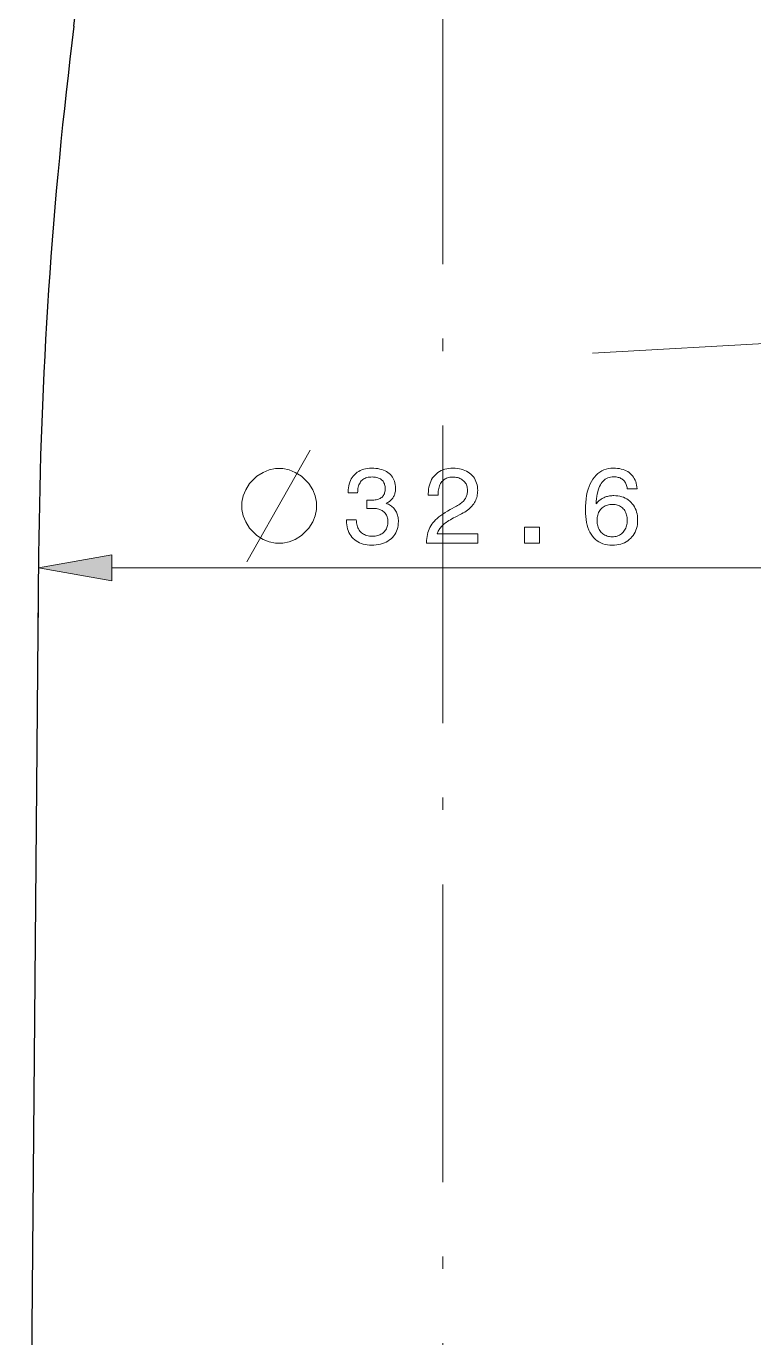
# Model space of a CAD drawing. Extents: x 0 to 297, y 0 to 529.
# Drawn here: x 131.8 to 161.1, y 239.3 to 292.1 of the extents above; entities that cross this region are included whole.
import ezdxf

# ---------------------------------------------------------------- set-up
doc = ezdxf.new("R2010")
doc.units = 0
doc.linetypes.add('DASHDOT', pattern=[18.5, 12, -3, 0.5, -3])

msp = doc.modelspace()

# ---------------------------------------------------------------- linework, layer by layer
at = {"color": 7, "linetype": 'DASHDOT', "lineweight": 13}
msp.add_line((148.596, 350.052), (148.596, 142.236), dxfattribs=at)
at = {"color": 7, "lineweight": 13, "ltscale": 0.25}
msp.add_line((154.631, 278.967), (164.615, 279.526), dxfattribs=at)
at = {"color": 7, "lineweight": 30}
msp.add_line((132.296, 270.852), (131.796, 213.852), dxfattribs=at)
at = {"color": 7, "lineweight": 13, "ltscale": 0.063522}
msp.add_line((132.296, 270.852), (132.296, 268.311), dxfattribs=at)
at = {"color": 7, "lineweight": 13}
msp.add_line((135.25, 270.311), (161.941, 270.311), dxfattribs=at)
msp.add_lwpolyline([(140.697, 270.561), (142.397, 273.561), (143.247, 275.061)], dxfattribs=at)
for points in [[(142.147, 274.311), (141.847, 274.311), (141.597, 274.261), (141.347, 274.161), (141.097, 274.011), (140.797, 273.711), (140.647, 273.461), (140.547, 273.211), (140.497, 272.961), (140.497, 272.661), (140.547, 272.411), (140.647, 272.161), (140.797, 271.911), (141.097, 271.611), (141.347, 271.461), (141.597, 271.361), (141.847, 271.311), (142.147, 271.311), (142.397, 271.361), (142.647, 271.461), (142.897, 271.611), (143.197, 271.911), (143.347, 272.161), (143.447, 272.411), (143.497, 272.661), (143.497, 272.961), (143.447, 273.211), (143.347, 273.461), (143.197, 273.711), (142.897, 274.011), (142.647, 274.161), (142.397, 274.261)], [(144.707, 272.251), (145.106, 272.251), (145.109, 272.189), (145.115, 272.13), (145.124, 272.074), (145.137, 272.021), (145.153, 271.971), (145.172, 271.923), (145.194, 271.878), (145.219, 271.836), (145.248, 271.797), (145.28, 271.761), (145.315, 271.728), (145.352, 271.698), (145.392, 271.672), (145.435, 271.65), (145.481, 271.631), (145.529, 271.615), (145.58, 271.603), (145.634, 271.594), (145.69, 271.589), (145.749, 271.587), (145.807, 271.589), (145.862, 271.593), (145.915, 271.601), (145.965, 271.612), (146.013, 271.627), (146.058, 271.644), (146.101, 271.665), (146.141, 271.688), (146.179, 271.715), (146.214, 271.745), (146.246, 271.778), (146.275, 271.813), (146.3, 271.851), (146.322, 271.891), (146.341, 271.933), (146.356, 271.977), (146.368, 272.024), (146.377, 272.074), (146.382, 272.125), (146.383, 272.18), (146.382, 272.229), (146.377, 272.275), (146.368, 272.32), (146.357, 272.363), (146.342, 272.403), (146.323, 272.441), (146.301, 272.477), (146.276, 272.51), (146.248, 272.541), (146.216, 272.571), (146.181, 272.597), (146.143, 272.621), (146.103, 272.642), (146.06, 272.66), (146.014, 272.676), (145.966, 272.688), (145.915, 272.698), (145.861, 272.705), (145.804, 272.709), (145.745, 272.711), (145.736, 272.711), (145.728, 272.711), (145.719, 272.711), (145.71, 272.71), (145.701, 272.71), (145.693, 272.71), (145.684, 272.71), (145.675, 272.709), (145.665, 272.709), (145.656, 272.709), (145.647, 272.708), (145.636, 272.708), (145.626, 272.707), (145.614, 272.707), (145.602, 272.706), (145.59, 272.705), (145.577, 272.705), (145.563, 272.704), (145.549, 272.703), (145.534, 272.702), (145.534, 273.042), (145.543, 273.041), (145.552, 273.041), (145.561, 273.041), (145.57, 273.04), (145.579, 273.04), (145.588, 273.04), (145.597, 273.039), (145.605, 273.039), (145.614, 273.039), (145.622, 273.039), (145.631, 273.038), (145.639, 273.038), (145.647, 273.038), (145.655, 273.038), (145.663, 273.038), (145.671, 273.038), (145.678, 273.038), (145.686, 273.038), (145.693, 273.038), (145.7, 273.038), (145.757, 273.039), (145.811, 273.042), (145.861, 273.048), (145.909, 273.056), (145.954, 273.066), (145.995, 273.079), (146.034, 273.094), (146.069, 273.111), (146.102, 273.131), (146.132, 273.152), (146.158, 273.177), (146.182, 273.203), (146.203, 273.232), (146.221, 273.264), (146.237, 273.298), (146.249, 273.334), (146.259, 273.373), (146.266, 273.414), (146.27, 273.457), (146.272, 273.503), (146.27, 273.548), (146.266, 273.59), (146.26, 273.631), (146.25, 273.669), (146.238, 273.705), (146.223, 273.739), (146.205, 273.771), (146.185, 273.8), (146.162, 273.828), (146.136, 273.853), (146.107, 273.877), (146.077, 273.897), (146.043, 273.916), (146.008, 273.932), (145.97, 273.945), (145.93, 273.956), (145.887, 273.965), (145.842, 273.971), (145.795, 273.974), (145.745, 273.976), (145.689, 273.974), (145.636, 273.969), (145.585, 273.961), (145.537, 273.95), (145.493, 273.935), (145.45, 273.917), (145.411, 273.896), (145.374, 273.872), (145.34, 273.844), (145.309, 273.813), (145.281, 273.779), (145.256, 273.742), (145.234, 273.702), (145.214, 273.659), (145.198, 273.613), (145.185, 273.564), (145.174, 273.512), (145.167, 273.457), (145.162, 273.398), (145.161, 273.337), (144.777, 273.337), (144.777, 273.366), (144.78, 273.453), (144.787, 273.536), (144.8, 273.615), (144.818, 273.69), (144.841, 273.762), (144.869, 273.831), (144.903, 273.896), (144.941, 273.957), (144.985, 274.014), (145.033, 274.068), (145.086, 274.118), (145.143, 274.163), (145.203, 274.202), (145.267, 274.236), (145.334, 274.265), (145.405, 274.288), (145.479, 274.306), (145.557, 274.319), (145.639, 274.327), (145.724, 274.33), (145.813, 274.328), (145.899, 274.321), (145.981, 274.311), (146.058, 274.296), (146.132, 274.277), (146.201, 274.253), (146.266, 274.226), (146.327, 274.194), (146.384, 274.157), (146.436, 274.117), (146.484, 274.073), (146.527, 274.025), (146.565, 273.974), (146.598, 273.92), (146.626, 273.862), (146.649, 273.801), (146.666, 273.736), (146.679, 273.668), (146.687, 273.597), (146.689, 273.522), (146.688, 273.48), (146.685, 273.438), (146.681, 273.398), (146.674, 273.359), (146.665, 273.321), (146.655, 273.285), (146.642, 273.249), (146.628, 273.216), (146.611, 273.183), (146.593, 273.151), (146.573, 273.121), (146.551, 273.093), (146.527, 273.066), (146.502, 273.04), (146.474, 273.016), (146.445, 272.993), (146.414, 272.972), (146.381, 272.952), (146.346, 272.934), (146.31, 272.917), (146.357, 272.899), (146.402, 272.878), (146.445, 272.855), (146.485, 272.831), (146.523, 272.804), (146.559, 272.775), (146.592, 272.745), (146.623, 272.712), (146.651, 272.678), (146.678, 272.641), (146.701, 272.603), (146.723, 272.563), (146.742, 272.521), (146.758, 272.477), (146.772, 272.432), (146.783, 272.385), (146.792, 272.336), (146.798, 272.286), (146.802, 272.233), (146.803, 272.18), (146.8, 272.095), (146.791, 272.013), (146.776, 271.936), (146.756, 271.861), (146.729, 271.79), (146.697, 271.722), (146.658, 271.658), (146.614, 271.597), (146.564, 271.54), (146.508, 271.486), (146.447, 271.436), (146.382, 271.392), (146.313, 271.353), (146.241, 271.319), (146.164, 271.29), (146.084, 271.266), (146, 271.248), (145.912, 271.235), (145.82, 271.227), (145.724, 271.224), (145.633, 271.227), (145.546, 271.235), (145.462, 271.249), (145.383, 271.268), (145.307, 271.292), (145.235, 271.322), (145.166, 271.358), (145.102, 271.399), (145.041, 271.445), (144.984, 271.496), (144.931, 271.553), (144.884, 271.612), (144.843, 271.676), (144.807, 271.743), (144.777, 271.814), (144.752, 271.888), (144.732, 271.966), (144.719, 272.048), (144.71, 272.133), (144.707, 272.222)], [(147.941, 271.311), (147.941, 271.324), (147.944, 271.411), (147.95, 271.496), (147.96, 271.577), (147.975, 271.656), (147.993, 271.732), (148.016, 271.805), (148.043, 271.875), (148.074, 271.942), (148.109, 272.006), (148.148, 272.067), (148.193, 272.126), (148.244, 272.186), (148.302, 272.245), (148.367, 272.305), (148.438, 272.364), (148.516, 272.423), (148.601, 272.482), (148.692, 272.541), (148.79, 272.599), (148.894, 272.658), (149.149, 272.797), (149.194, 272.822), (149.236, 272.848), (149.276, 272.875), (149.313, 272.902), (149.348, 272.929), (149.38, 272.957), (149.41, 272.986), (149.438, 273.016), (149.462, 273.046), (149.485, 273.077), (149.505, 273.108), (149.523, 273.141), (149.538, 273.174), (149.552, 273.209), (149.564, 273.245), (149.573, 273.282), (149.581, 273.32), (149.586, 273.359), (149.589, 273.399), (149.59, 273.44), (149.588, 273.487), (149.584, 273.532), (149.575, 273.575), (149.564, 273.616), (149.549, 273.656), (149.531, 273.693), (149.51, 273.729), (149.486, 273.763), (149.458, 273.795), (149.427, 273.825), (149.393, 273.853), (149.357, 273.878), (149.319, 273.9), (149.278, 273.919), (149.236, 273.935), (149.191, 273.948), (149.144, 273.958), (149.094, 273.966), (149.043, 273.97), (148.989, 273.971), (148.936, 273.97), (148.885, 273.964), (148.836, 273.955), (148.79, 273.942), (148.746, 273.925), (148.704, 273.905), (148.665, 273.881), (148.628, 273.853), (148.593, 273.821), (148.56, 273.786), (148.53, 273.747), (148.504, 273.706), (148.48, 273.662), (148.46, 273.615), (148.442, 273.566), (148.428, 273.513), (148.417, 273.458), (148.409, 273.4), (148.405, 273.339), (148.403, 273.276), (148.403, 273.24), (148.011, 273.24), (148.011, 273.301), (148.014, 273.394), (148.022, 273.483), (148.035, 273.568), (148.054, 273.649), (148.079, 273.726), (148.108, 273.799), (148.143, 273.869), (148.184, 273.934), (148.23, 273.995), (148.281, 274.053), (148.337, 274.105), (148.397, 274.152), (148.46, 274.194), (148.527, 274.23), (148.599, 274.261), (148.674, 274.286), (148.753, 274.305), (148.835, 274.319), (148.922, 274.327), (149.012, 274.33), (149.099, 274.327), (149.183, 274.32), (149.263, 274.308), (149.339, 274.29), (149.413, 274.268), (149.483, 274.241), (149.549, 274.209), (149.612, 274.172), (149.672, 274.13), (149.728, 274.083), (149.78, 274.032), (149.826, 273.978), (149.867, 273.921), (149.903, 273.861), (149.933, 273.798), (149.958, 273.732), (149.977, 273.663), (149.99, 273.59), (149.998, 273.515), (150.001, 273.436), (150, 273.375), (149.995, 273.315), (149.987, 273.257), (149.976, 273.2), (149.961, 273.145), (149.944, 273.092), (149.923, 273.04), (149.899, 272.989), (149.871, 272.941), (149.841, 272.893), (149.807, 272.847), (149.77, 272.802), (149.73, 272.759), (149.686, 272.717), (149.639, 272.676), (149.588, 272.636), (149.534, 272.597), (149.477, 272.56), (149.416, 272.524), (149.352, 272.489), (149.099, 272.361), (149.029, 272.324), (148.963, 272.287), (148.901, 272.251), (148.843, 272.216), (148.789, 272.182), (148.74, 272.149), (148.694, 272.116), (148.652, 272.084), (148.615, 272.052), (148.581, 272.021), (148.551, 271.991), (148.523, 271.959), (148.497, 271.927), (148.473, 271.894), (148.451, 271.861), (148.431, 271.826), (148.414, 271.791), (148.398, 271.756), (148.385, 271.719), (148.374, 271.682), (150.001, 271.682), (150.001, 271.311)], [(156.427, 273.499), (156.031, 273.499), (156.025, 273.545), (156.017, 273.588), (156.006, 273.63), (155.994, 273.669), (155.979, 273.706), (155.961, 273.74), (155.941, 273.773), (155.919, 273.803), (155.895, 273.831), (155.868, 273.857), (155.84, 273.88), (155.809, 273.901), (155.776, 273.919), (155.741, 273.936), (155.703, 273.949), (155.664, 273.96), (155.623, 273.969), (155.58, 273.975), (155.534, 273.979), (155.487, 273.98), (155.423, 273.977), (155.361, 273.969), (155.303, 273.956), (155.248, 273.937), (155.196, 273.912), (155.148, 273.883), (155.102, 273.848), (155.059, 273.807), (155.019, 273.761), (154.983, 273.71), (154.949, 273.653), (154.919, 273.591), (154.891, 273.523), (154.866, 273.45), (154.844, 273.371), (154.825, 273.286), (154.809, 273.196), (154.796, 273.1), (154.786, 272.999), (154.778, 272.892), (154.804, 272.924), (154.831, 272.954), (154.859, 272.982), (154.889, 273.009), (154.919, 273.035), (154.95, 273.059), (154.983, 273.081), (155.017, 273.102), (155.051, 273.121), (155.087, 273.139), (155.124, 273.155), (155.162, 273.169), (155.201, 273.182), (155.24, 273.193), (155.28, 273.202), (155.322, 273.21), (155.364, 273.216), (155.407, 273.22), (155.451, 273.222), (155.495, 273.223), (155.579, 273.22), (155.659, 273.212), (155.736, 273.199), (155.81, 273.179), (155.881, 273.155), (155.949, 273.125), (156.013, 273.089), (156.074, 273.048), (156.132, 273.002), (156.187, 272.95), (156.237, 272.894), (156.282, 272.834), (156.322, 272.771), (156.357, 272.704), (156.386, 272.634), (156.41, 272.56), (156.428, 272.483), (156.442, 272.402), (156.45, 272.318), (156.452, 272.23), (156.45, 272.142), (156.441, 272.058), (156.427, 271.977), (156.407, 271.899), (156.382, 271.825), (156.351, 271.754), (156.314, 271.687), (156.272, 271.622), (156.224, 271.561), (156.171, 271.504), (156.113, 271.451), (156.051, 271.403), (155.986, 271.361), (155.918, 271.325), (155.846, 271.294), (155.771, 271.269), (155.692, 271.25), (155.609, 271.236), (155.523, 271.227), (155.434, 271.224), (155.331, 271.228), (155.233, 271.239), (155.14, 271.257), (155.052, 271.283), (154.969, 271.316), (154.89, 271.356), (154.817, 271.403), (154.749, 271.458), (154.685, 271.52), (154.627, 271.589), (154.573, 271.665), (154.526, 271.748), (154.484, 271.837), (154.447, 271.933), (154.416, 272.035), (154.391, 272.143), (154.371, 272.258), (154.357, 272.379), (154.349, 272.507), (154.346, 272.641), (154.349, 272.799), (154.358, 272.949), (154.373, 273.092), (154.394, 273.227), (154.421, 273.356), (154.454, 273.477), (154.492, 273.591), (154.537, 273.697), (154.588, 273.796), (154.645, 273.888), (154.707, 273.972), (154.773, 274.047), (154.845, 274.113), (154.922, 274.171), (155.003, 274.219), (155.089, 274.259), (155.179, 274.29), (155.275, 274.312), (155.375, 274.326), (155.48, 274.33), (155.564, 274.328), (155.644, 274.321), (155.721, 274.31), (155.794, 274.295), (155.863, 274.276), (155.929, 274.252), (155.991, 274.224), (156.05, 274.191), (156.105, 274.154), (156.156, 274.113), (156.203, 274.068), (156.246, 274.019), (156.285, 273.966), (156.318, 273.91), (156.348, 273.851), (156.373, 273.788), (156.393, 273.721), (156.409, 273.651), (156.42, 273.577)], [(156.035, 272.226), (156.033, 272.283), (156.028, 272.338), (156.02, 272.391), (156.009, 272.441), (155.994, 272.489), (155.977, 272.535), (155.955, 272.578), (155.931, 272.619), (155.903, 272.658), (155.873, 272.694), (155.839, 272.727), (155.804, 272.757), (155.766, 272.783), (155.727, 272.806), (155.685, 272.825), (155.641, 272.841), (155.596, 272.853), (155.548, 272.862), (155.498, 272.867), (155.447, 272.869), (155.389, 272.867), (155.334, 272.862), (155.281, 272.853), (155.231, 272.841), (155.183, 272.826), (155.138, 272.807), (155.096, 272.784), (155.056, 272.758), (155.019, 272.729), (154.984, 272.696), (154.952, 272.66), (154.924, 272.622), (154.899, 272.581), (154.877, 272.537), (154.858, 272.491), (154.843, 272.442), (154.831, 272.391), (154.823, 272.337), (154.818, 272.281), (154.816, 272.222), (154.818, 272.163), (154.823, 272.106), (154.831, 272.052), (154.843, 272), (154.858, 271.951), (154.876, 271.905), (154.897, 271.861), (154.922, 271.819), (154.95, 271.78), (154.982, 271.743), (155.016, 271.709), (155.053, 271.679), (155.092, 271.653), (155.133, 271.63), (155.177, 271.61), (155.223, 271.594), (155.271, 271.582), (155.322, 271.573), (155.375, 271.568), (155.43, 271.566), (155.483, 271.568), (155.534, 271.573), (155.583, 271.582), (155.629, 271.595), (155.674, 271.612), (155.717, 271.632), (155.758, 271.655), (155.796, 271.683), (155.833, 271.714), (155.867, 271.748), (155.899, 271.786), (155.928, 271.826), (155.953, 271.868), (155.975, 271.912), (155.993, 271.959), (156.008, 272.008), (156.02, 272.059), (156.028, 272.112), (156.033, 272.168)], [(151.894, 271.311), (151.894, 271.954), (152.491, 271.954), (152.491, 271.311)], [(135.25, 270.832), (132.296, 270.311), (135.25, 269.79)]]:
    msp.add_lwpolyline(points, close=True, dxfattribs=at)
at = {"color": 7, "lineweight": 30}
for centre, radius, start, end in [((9.689, 307.692), 125, 352.85521, 357.7809), ((316.475, 269.236), 184.186, 172.85522, 179.49741)]:
    msp.add_arc(centre, radius, start, end, dxfattribs=at)
at = {"color": 7, "lineweight": 13}
msp.add_solid([(135.25, 270.832), (132.296, 270.311), (135.25, 270.832), (135.25, 269.79)], dxfattribs=at)

doc.saveas('drawing.dxf')
